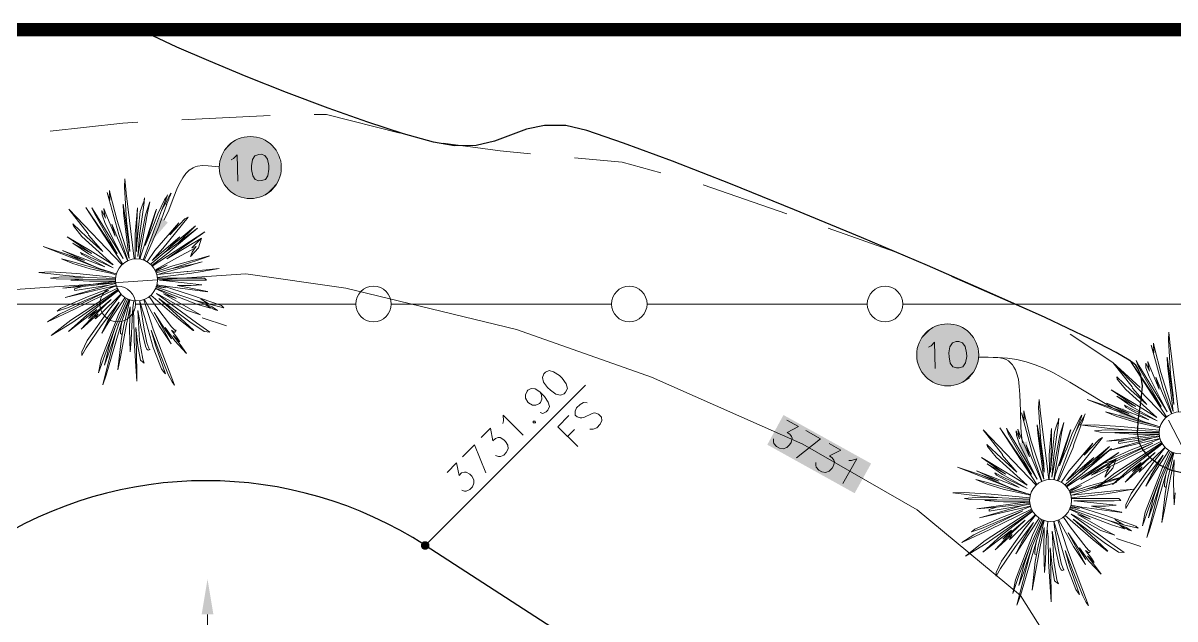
# Model space of a CAD drawing. Header units: millimetres. Extents: x -419 to 20046, y -14642 to 2638.
# Drawn here: x 8.009 to 11.274, y 21.83 to 23.519 of the extents above; entities that cross this region are included whole.
import ezdxf

# ---------------------------------------------------------------- set-up
doc = ezdxf.new("R2010")
doc.units = ezdxf.units.MM
for name, color, linetype in [('PDF11_----LN02', 7, 'Continuous'), ('PDF11_----TX00', 7, 'Continuous'), ('PDF11_24x36$-$Yucca$Valley$TB$CUP$----TB02', 7, 'Continuous'), ('PDF11_PRPN$PRPNCS', 7, 'Continuous'), ('PDF11_PRPN$PRPNFC', 7, 'Continuous')]:
    doc.layers.add(name, color=color, linetype=linetype)
for name, color, linetype, true_color in [('PDF11_0', 7, 'Continuous', 0xb3b3b3), ('PDF11_EXTO$--C3-Surface-EXTO', 7, 'Continuous', 0xb3b3b3), ('PDF11_EXTO$EXLSTR', 7, 'Continuous', 0xb3b3b3)]:
    doc.layers.add(name, color=color, linetype=linetype, true_color=true_color)

msp = doc.modelspace()

# ---------------------------------------------------------------- hatches: boundary and pattern name
at = {"layer": 'PDF11_----LN02', "true_color": 0xffffff, "transparency": 33554559}
for points in [[(10.1641, 22.4085), (10.1183, 22.3243), (10.4125, 22.2709)], [(10.4125, 22.2709), (10.1183, 22.3243), (10.3658, 22.1868)]]:
    msp.add_hatch(color=7, dxfattribs=at).paths.add_polyline_path(points)
at = {"layer": 'PDF11_----TX00', "transparency": 33554559}
msp.add_hatch(color=256, dxfattribs=at).paths.add_polyline_path([(8.5315, 21.9434), (8.5148, 21.8434), (8.5482, 21.8434)])
at = {"layer": 'PDF11_0', "true_color": 0xffffff, "transparency": 33554559}
for points in [[(8.6374, 23.196), (8.564, 23.1077), (8.6507, 23.1977)], [(8.6507, 23.1977), (8.564, 23.1077), (8.5665, 23.0885)], [(8.6374, 23.196), (8.5649, 23.1218), (8.564, 23.1077)], [(8.6182, 23.191), (8.5649, 23.1218), (8.6374, 23.196)], [(8.6182, 23.191), (8.5682, 23.1369), (8.5649, 23.1218)], [(8.6507, 23.1977), (8.5665, 23.0885), (8.674, 23.1944)], [(8.674, 23.1944), (8.5665, 23.0885), (8.5732, 23.0702)], [(8.6065, 23.1852), (8.5682, 23.1369), (8.6182, 23.191)], [(8.6065, 23.1852), (8.5749, 23.1519), (8.5682, 23.1369)], [(8.674, 23.1944), (8.5732, 23.0702), (8.694, 23.1869)], [(8.694, 23.1869), (8.5732, 23.0702), (8.5807, 23.0577)], [(8.5965, 23.1777), (8.5749, 23.1519), (8.6065, 23.1852)], [(8.694, 23.1869), (8.5807, 23.0577), (8.7132, 23.1727)], [(8.5965, 23.1777), (8.5857, 23.1677), (8.5749, 23.1519)], [(8.7132, 23.1727), (8.5807, 23.0577), (8.594, 23.0435)], [(8.7132, 23.1727), (8.594, 23.0435), (8.7249, 23.1585)], [(8.7249, 23.1585), (8.594, 23.0435), (8.6082, 23.0335)], [(8.7249, 23.1585), (8.6082, 23.0335), (8.7332, 23.1427)], [(8.7332, 23.1427), (8.6082, 23.0335), (8.6224, 23.026)], [(8.7332, 23.1427), (8.6224, 23.026), (8.7399, 23.111)], [(8.7399, 23.111), (8.6224, 23.026), (8.6415, 23.0218)], [(8.7399, 23.111), (8.6415, 23.0218), (8.7357, 23.0818)], [(8.7357, 23.0818), (8.6415, 23.0218), (8.6624, 23.0218)], [(8.7357, 23.0818), (8.6624, 23.0218), (8.7282, 23.066)], [(8.7282, 23.066), (8.6624, 23.0218), (8.6957, 23.0327)], [(8.7282, 23.066), (8.6957, 23.0327), (8.7124, 23.0452)], [(10.615, 22.6651), (10.5417, 22.5768), (10.6275, 22.6668)], [(10.6275, 22.6668), (10.5417, 22.5768), (10.5433, 22.5585)], [(10.615, 22.6651), (10.5425, 22.591), (10.5417, 22.5768)], [(10.5958, 22.6601), (10.5425, 22.591), (10.615, 22.6651)], [(10.6275, 22.6668), (10.5433, 22.5585), (10.6517, 22.6635)], [(10.6517, 22.6635), (10.5433, 22.5585), (10.5508, 22.5393)], [(10.6517, 22.6635), (10.5508, 22.5393), (10.6717, 22.656)], [(10.5958, 22.6601), (10.5458, 22.6068), (10.5425, 22.591)], [(10.5842, 22.6543), (10.5458, 22.6068), (10.5958, 22.6601)], [(10.5842, 22.6543), (10.5525, 22.6218), (10.5458, 22.6068)], [(10.6717, 22.656), (10.5508, 22.5393), (10.5583, 22.5268)], [(10.5742, 22.6468), (10.5525, 22.6218), (10.5842, 22.6543)], [(10.5742, 22.6468), (10.5633, 22.6368), (10.5525, 22.6218)], [(10.6717, 22.656), (10.5583, 22.5268), (10.6909, 22.6418)], [(10.6909, 22.6418), (10.5583, 22.5268), (10.5717, 22.5126)], [(10.6909, 22.6418), (10.5717, 22.5126), (10.7025, 22.6276)], [(10.7025, 22.6276), (10.5717, 22.5126), (10.585, 22.5026)], [(10.7025, 22.6276), (10.585, 22.5026), (10.7109, 22.6118)], [(10.7109, 22.6118), (10.585, 22.5026), (10.6, 22.496)], [(10.7109, 22.6118), (10.6, 22.496), (10.7175, 22.5801)], [(10.7175, 22.5801), (10.6, 22.496), (10.6192, 22.491)], [(10.7175, 22.5801), (10.6192, 22.491), (10.7134, 22.5518)], [(10.7134, 22.5518), (10.6192, 22.491), (10.6392, 22.491)], [(10.7134, 22.5518), (10.6392, 22.491), (10.7059, 22.5351)], [(10.7059, 22.5351), (10.6392, 22.491), (10.6725, 22.5018)], [(10.7059, 22.5351), (10.6725, 22.5018), (10.69, 22.5143)]]:
    msp.add_hatch(color=7, dxfattribs=at).paths.add_polyline_path(points)
at = {"layer": 'PDF11_0', "transparency": 33554559}
for points in [[(8.3657, 22.8927), (8.419, 22.9543), (8.3965, 22.9685)], [(11.1909, 22.3818), (11.1251, 22.4293), (11.1134, 22.4051)], [(10.8592, 22.2518), (10.855, 22.3335), (10.8292, 22.3276)], [(9.1391, 22.0476), (9.1366, 22.0418), (9.1482, 22.0384)], [(9.1482, 22.0384), (9.1366, 22.0418), (9.1366, 22.0351)], [(9.1482, 22.0384), (9.1449, 22.0509), (9.1391, 22.0476)], [(9.1482, 22.0384), (9.1516, 22.0509), (9.1449, 22.0509)], [(9.1574, 22.0476), (9.1516, 22.0509), (9.1482, 22.0384)], [(9.1482, 22.0384), (9.1607, 22.0418), (9.1574, 22.0476)], [(9.1482, 22.0384), (9.1607, 22.0351), (9.1607, 22.0418)], [(9.1482, 22.0384), (9.1366, 22.0351), (9.1391, 22.0301)], [(9.1391, 22.0301), (9.1449, 22.0268), (9.1482, 22.0384)], [(9.1482, 22.0384), (9.1449, 22.0268), (9.1516, 22.0268)], [(9.1482, 22.0384), (9.1516, 22.0268), (9.1574, 22.0301)], [(9.1574, 22.0301), (9.1607, 22.0351), (9.1482, 22.0384)]]:
    msp.add_hatch(color=7, dxfattribs=at).paths.add_polyline_path(points)

# ---------------------------------------------------------------- linework, layer by layer
at = {"layer": 'PDF11_----LN02', "lineweight": 18}
for points in [[(8.709, 23.2577), (8.459, 23.2452)], [(8.834, 23.2602), (8.869, 23.2602), (9.0774, 23.2069)], [(8.0856, 23.2127), (8.2915, 23.236), (8.334, 23.2385)], [(9.4466, 23.1485), (9.3607, 23.1569), (9.1991, 23.1785)], [(9.5716, 23.1377), (9.7066, 23.1252), (9.8166, 23.0952)], [(10.1733, 22.9785), (9.9366, 23.061)], [(10.2908, 22.9377), (10.4783, 22.8718), (10.5258, 22.8518)], [(11.6209, 20.2133), (11.5068, 20.3283), (11.3642, 20.4916), (11.2451, 20.7125), (11.1684, 21.0283), (11.1151, 21.31), (11.0009, 21.6342), (10.8359, 21.8968), (10.5433, 22.1393), (10.2192, 22.326), (9.7899, 22.516), (9.4074, 22.651), (8.9232, 22.7677), (8.6399, 22.8085), (7.959, 22.7627)], [(10.8692, 22.701), (10.64, 22.801)], [(10.9767, 22.6376), (11.0976, 22.5576), (11.1751, 22.4868)], [(10.1733, 22.3943), (10.2066, 22.376), (10.1741, 22.3593), (10.1825, 22.3543), (10.1866, 22.3476), (10.1883, 22.3426), (10.1858, 22.331), (10.1816, 22.3243), (10.1733, 22.316), (10.1633, 22.3126), (10.1525, 22.3143), (10.1441, 22.3193), (10.1366, 22.3276), (10.1358, 22.3326), (10.1358, 22.341)], [(11.2559, 22.3935), (11.3359, 22.2393), (11.3484, 22.1643)], [(10.2275, 22.3643), (10.2692, 22.341), (10.2008, 22.2876)], [(10.2933, 22.3276), (10.3267, 22.3093), (10.2942, 22.2926), (10.3025, 22.2876), (10.3067, 22.2809), (10.3083, 22.2759), (10.3058, 22.2643), (10.3017, 22.2576), (10.2933, 22.2493), (10.2833, 22.2459), (10.2725, 22.2476), (10.2642, 22.2526), (10.2567, 22.2609), (10.2558, 22.2659), (10.2558, 22.2743)], [(10.3492, 22.2793), (10.3567, 22.2793), (10.3717, 22.2843), (10.3325, 22.2143)]]:
    msp.add_lwpolyline(points, dxfattribs=at)
at = {"layer": 'PDF11_----TX00', "lineweight": 20}
for points in [[(9.4849, 22.5251), (9.4899, 22.5301), (9.4999, 22.5343), (9.5124, 22.531), (9.5291, 22.5201), (9.5366, 22.5126), (9.5483, 22.4968), (9.5516, 22.4835), (9.5466, 22.4735), (9.5424, 22.4685), (9.5324, 22.4643), (9.5191, 22.4676), (9.5033, 22.4785), (9.4949, 22.486), (9.4841, 22.5018), (9.4808, 22.5151)], [(9.4783, 22.4643), (9.4791, 22.4535), (9.4749, 22.4435), (9.4724, 22.441), (9.4624, 22.4368), (9.4524, 22.4368), (9.4416, 22.4426), (9.4391, 22.4451), (9.4333, 22.456), (9.4324, 22.466), (9.4374, 22.476), (9.4391, 22.4785), (9.4491, 22.4835), (9.4599, 22.4826), (9.4733, 22.4743)], [(9.4549, 22.391), (9.4599, 22.391), (9.4608, 22.386), (9.4549, 22.386)]]:
    msp.add_lwpolyline(points, close=True, dxfattribs=at)
for points in [[(9.4733, 22.4743), (9.4866, 22.461), (9.4974, 22.4451), (9.5008, 22.4326), (9.4966, 22.4226), (9.4916, 22.4176), (9.4816, 22.4126), (9.4741, 22.416)], [(9.6149, 22.3685), (9.6249, 22.3685), (9.6349, 22.3726), (9.6441, 22.3826), (9.6491, 22.3926), (9.6483, 22.4026), (9.6399, 22.411), (9.6324, 22.4135), (9.6274, 22.4143), (9.6199, 22.4118), (9.5999, 22.4026), (9.5924, 22.4001), (9.5874, 22.4001), (9.5791, 22.4035), (9.5741, 22.4085), (9.5733, 22.4193), (9.5774, 22.4293), (9.5874, 22.4385), (9.5974, 22.4435), (9.6074, 22.4426)], [(9.3682, 22.3843), (9.3707, 22.3918), (9.3699, 22.4076), (9.4266, 22.3518)], [(9.5816, 22.3193), (9.5249, 22.3751), (9.5558, 22.4068)], [(9.3074, 22.3443), (9.3332, 22.371), (9.3407, 22.3351), (9.3482, 22.3418), (9.3557, 22.3443), (9.3607, 22.3443), (9.3716, 22.3385), (9.3766, 22.3335), (9.3824, 22.3226), (9.3833, 22.3126), (9.3783, 22.3026), (9.3716, 22.2951), (9.3616, 22.2909), (9.3566, 22.2909), (9.3482, 22.2935)], [(9.5716, 22.3676), (9.5524, 22.3485)], [(9.2541, 22.2901), (9.2882, 22.3243), (9.3207, 22.2443)], [(9.2107, 22.2459), (9.2374, 22.2734), (9.2449, 22.2368), (9.2516, 22.2443), (9.2599, 22.2468), (9.2649, 22.2468), (9.2749, 22.2409), (9.2807, 22.2351), (9.2866, 22.2251), (9.2866, 22.2151), (9.2824, 22.2051), (9.2749, 22.1976), (9.2649, 22.1926), (9.2599, 22.1926), (9.2524, 22.1959)], [(8.5315, 21.6384), (8.5315, 21.8434)]]:
    msp.add_lwpolyline(points, dxfattribs=at)
at = {"layer": 'PDF11_0', "lineweight": 30}
msp.add_lwpolyline([(11.3101, 22.2409), (11.2642, 22.2509), (11.2309, 22.2668), (11.2084, 22.2834), (11.1942, 22.2968), (11.1809, 22.3135), (11.1726, 22.331), (11.1676, 22.3585), (11.1701, 22.3985), (11.1784, 22.4501), (11.1817, 22.491), (11.1767, 22.521), (11.1684, 22.5401), (11.1626, 22.5493), (11.1584, 22.5535), (11.1442, 22.5643), (11.1076, 22.586), (11.0325, 22.6243), (10.9059, 22.6851), (10.7492, 22.7552), (10.5725, 22.8327), (10.385, 22.9118), (10.1958, 22.9902), (10.0141, 23.0635), (9.8491, 23.1277), (9.7108, 23.1794), (9.6066, 23.2144), (9.5474, 23.2294), (9.4866, 23.2294), (9.4358, 23.2185), (9.3899, 23.2019), (9.3449, 23.1844), (9.2932, 23.1727), (9.2316, 23.171), (9.1716, 23.1819), (9.0874, 23.2052), (8.9857, 23.2385), (8.8732, 23.2785), (8.7557, 23.3227), (8.6407, 23.3677), (8.5348, 23.4119), (8.4448, 23.451), (8.3765, 23.4827), (8.344, 23.5002)], dxfattribs=at)
at = {"layer": 'PDF11_0', "color": 7, "lineweight": 20}
for points in [[(8.5982, 23.1319), (8.6049, 23.1352), (8.6157, 23.146), (8.6174, 23.071)], [(8.4073, 22.961), (8.4148, 22.9752), (8.4215, 22.9893), (8.434, 23.0218), (8.4465, 23.0535), (8.454, 23.0677), (8.4615, 23.081), (8.4698, 23.0927), (8.4798, 23.1027), (8.4907, 23.1093), (8.4965, 23.1118), (8.5032, 23.1135), (8.5173, 23.1152), (8.5332, 23.1143), (8.564, 23.1118)], [(10.575, 22.601), (10.5825, 22.6043), (10.5925, 22.6151), (10.5942, 22.5401)], [(10.7175, 22.5735), (10.7717, 22.5718), (10.7992, 22.5693), (10.8259, 22.566), (10.8525, 22.5593), (10.8775, 22.551), (10.9025, 22.541), (10.9275, 22.5293), (10.9517, 22.516), (10.9759, 22.5018), (11.0709, 22.4435), (11.0951, 22.4301), (11.1192, 22.4176)], [(10.7175, 22.5726), (10.7584, 22.5718), (10.7775, 22.571), (10.7867, 22.5685), (10.795, 22.566), (10.8017, 22.5618), (10.8075, 22.5568), (10.8134, 22.551), (10.8175, 22.5443), (10.8217, 22.5368), (10.825, 22.5285), (10.83, 22.5101), (10.8325, 22.4893), (10.8342, 22.4668), (10.8359, 22.4193), (10.8367, 22.3726), (10.8384, 22.3501), (10.8417, 22.3301)], [(9.6033, 22.4935), (9.1482, 22.0384)]]:
    msp.add_lwpolyline(points, dxfattribs=at)
for points in [[(8.6765, 23.1469), (8.6832, 23.1477), (8.694, 23.1444), (8.7015, 23.1335), (8.7057, 23.1152), (8.7057, 23.1052), (8.7024, 23.0868), (8.6957, 23.076), (8.6849, 23.0727), (8.6774, 23.0718), (8.6665, 23.076), (8.6599, 23.086), (8.6557, 23.1043), (8.6557, 23.1143), (8.659, 23.1327), (8.6657, 23.1435)], [(10.6534, 22.6168), (10.6609, 22.6168), (10.6717, 22.6135), (10.6792, 22.6026), (10.6825, 22.5851), (10.6834, 22.5743), (10.68, 22.556), (10.6725, 22.5451), (10.6617, 22.5418), (10.655, 22.5418), (10.6442, 22.5451), (10.6367, 22.5551), (10.6334, 22.5735), (10.6325, 22.5843), (10.6359, 22.6018), (10.6434, 22.6126)]]:
    msp.add_lwpolyline(points, close=True, dxfattribs=at)
at = {"layer": 'PDF11_0', "color": 7, "lineweight": 0, "true_color": 0xffffff}
for points in [[(8.7124, 23.0452), (8.6957, 23.0327)], [(10.69, 22.5143), (10.6725, 22.5018)]]:
    msp.add_lwpolyline(points, dxfattribs=at)
at = {"layer": 'PDF11_0', "color": 7, "lineweight": 20}
for centre in [(8.6528, 23.1098), (10.6296, 22.5789)]:
    msp.add_circle(centre, 0.0879, dxfattribs=at)
at = {"layer": 'PDF11_24x36$-$Yucca$Valley$TB$CUP$----TB02', "lineweight": 0, "const_width": 0.0375}
msp.add_lwpolyline([(35.4024, 0.4996), (35.4024, 23.5006), (0.9184, 23.5006), (0.9184, 0.4996)], close=True, dxfattribs=at)
at = {"layer": 'PDF11_EXTO$--C3-Surface-EXTO', "lineweight": 30}
msp.add_lwpolyline([(11.3101, 22.2409), (11.2642, 22.2509), (11.2309, 22.2668), (11.2084, 22.2834), (11.1942, 22.2968), (11.1809, 22.3135), (11.1726, 22.331), (11.1676, 22.3585), (11.1701, 22.3985), (11.1784, 22.4501), (11.1817, 22.491), (11.1767, 22.521), (11.1684, 22.5401), (11.1626, 22.5493), (11.1584, 22.5535), (11.1442, 22.5643), (11.1076, 22.586), (11.0325, 22.6243), (10.9059, 22.6851), (10.7492, 22.7552), (10.5725, 22.8327), (10.385, 22.9118), (10.1958, 22.9902), (10.0141, 23.0635), (9.8491, 23.1277), (9.7108, 23.1794), (9.6066, 23.2144), (9.5474, 23.2294), (9.4866, 23.2294), (9.4358, 23.2185), (9.3899, 23.2019), (9.3449, 23.1844), (9.2932, 23.1727), (9.2316, 23.171), (9.1716, 23.1819), (9.0874, 23.2052), (8.9857, 23.2385), (8.8732, 23.2785), (8.7557, 23.3227), (8.6407, 23.3677), (8.5348, 23.4119), (8.4448, 23.451), (8.3765, 23.4827), (8.344, 23.5002)], dxfattribs=at)
at = {"layer": 'PDF11_EXTO$EXLSTR', "lineweight": 18}
for points in [[(8.3057, 22.846), (8.3007, 22.8602), (8.2798, 22.9202), (8.2473, 23.0393), (8.2548, 23.0177), (8.254, 23.0452), (8.2565, 23.0318), (8.274, 22.9627), (8.3098, 22.8518), (8.2932, 22.9818), (8.2923, 23.006), (8.2965, 22.9802), (8.3115, 22.8718), (8.3098, 22.896), (8.3015, 22.9585), (8.2957, 23.0552), (8.2973, 23.0777), (8.3007, 23.0377), (8.324, 22.851)], [(8.3382, 22.8502), (8.3615, 22.9818), (8.3682, 23.0127), (8.3557, 22.976), (8.3373, 22.881), (8.334, 22.8577), (8.339, 22.9177), (8.3482, 22.9835), (8.3523, 23.011), (8.3523, 23.0118), (8.3532, 23.0243), (8.3507, 23.0118), (8.3507, 23.011), (8.349, 23.0085), (8.3407, 22.9852), (8.3315, 22.8943), (8.3298, 22.8718), (8.3315, 22.9535), (8.3332, 22.9952), (8.3265, 22.921), (8.3265, 22.851)], [(8.349, 22.8477), (8.3823, 22.9385), (8.384, 22.9427), (8.4015, 22.9885), (8.4132, 23.0185), (8.4157, 23.026), (8.4182, 23.0327), (8.414, 23.0252), (8.4098, 23.0185), (8.3907, 22.9785), (8.3732, 22.9343), (8.3548, 22.8893), (8.3582, 22.8993), (8.3865, 22.9918), (8.3848, 22.9885), (8.3432, 22.8627), (8.3398, 22.8502)], [(8.424, 23.0277), (8.4215, 23.0202), (8.4165, 23.0068), (8.4132, 23.006), (8.4165, 23.006), (8.3965, 22.9502), (8.3932, 22.9418), (8.3515, 22.8468)], [(8.4257, 23.0327), (8.4223, 23.0268), (8.4182, 23.0193), (8.4015, 22.9885)], [(8.4265, 23.0327), (8.424, 23.0277), (8.4265, 23.0327), (8.4282, 23.0368), (8.4223, 23.0268)], [(8.4265, 23.0352), (8.4282, 23.0368), (8.4273, 23.0352)], [(8.289, 22.8352), (8.1382, 22.9918), (8.1932, 22.9218), (8.194, 22.9185), (8.2348, 22.8718), (8.189, 22.9127), (8.1498, 22.9502), (8.1515, 22.9443), (8.1748, 22.9143), (8.264, 22.8343), (8.199, 22.8743), (8.134, 22.9135), (8.2023, 22.866), (8.1773, 22.8802), (8.1498, 22.8952), (8.194, 22.8652), (8.264, 22.8252), (8.1973, 22.8568), (8.1715, 22.8693), (8.1765, 22.8635), (8.2407, 22.8285), (8.1206, 22.8752), (8.1832, 22.846), (8.134, 22.8635)], [(8.2907, 22.8368), (8.1865, 22.9968), (8.2757, 22.866), (8.2107, 22.9793), (8.204, 22.996), (8.2123, 22.9827), (8.2923, 22.8518), (8.274, 22.886), (8.2415, 22.951), (8.2332, 22.976), (8.2323, 22.9885), (8.2423, 22.966), (8.239, 22.9777), (8.2373, 22.9935), (8.2432, 22.9785), (8.2698, 22.9152), (8.2598, 22.9493), (8.2765, 22.9102), (8.3048, 22.846)], [(8.3607, 22.8427), (8.3823, 22.8752), (8.4498, 22.9535), (8.4248, 22.9193), (8.4673, 22.9643), (8.4765, 22.9693), (8.4048, 22.8802), (8.3748, 22.8468), (8.4532, 22.9135), (8.4215, 22.881), (8.4973, 22.9443), (8.4473, 22.8952), (8.5032, 22.9385), (8.419, 22.8668), (8.374, 22.8318)], [(8.3748, 22.8302), (8.524, 22.9277), (8.4157, 22.851), (8.5148, 22.9093), (8.4873, 22.8827), (8.499, 22.886), (8.4957, 22.881)], [(8.3823, 22.8193), (8.4448, 22.8535), (8.4957, 22.881), (8.4882, 22.8702), (8.4832, 22.8577), (8.5057, 22.8827), (8.5148, 22.9093)], [(8.4473, 22.8952), (8.4082, 22.8685)], [(8.224, 22.8235), (8.0656, 22.886), (8.134, 22.8635), (8.224, 22.8235), (8.2632, 22.811), (8.2723, 22.8085)], [(8.4215, 22.881), (8.4182, 22.8768), (8.4082, 22.8685), (8.374, 22.8385), (8.3698, 22.8352)], [(8.384, 22.8143), (8.4332, 22.831), (8.4882, 22.846), (8.5007, 22.8493), (8.5357, 22.8593), (8.5357, 22.8585), (8.4982, 22.8452), (8.4857, 22.8418), (8.4315, 22.8235), (8.4823, 22.8343), (8.4907, 22.836), (8.5165, 22.8427), (8.4898, 22.8352), (8.4815, 22.8327), (8.434, 22.8193), (8.3898, 22.8068), (8.474, 22.8152), (8.474, 22.8143), (8.4748, 22.8152), (8.5173, 22.8193), (8.5273, 22.8202), (8.5457, 22.8218), (8.5649, 22.8235), (8.5257, 22.8168), (8.5165, 22.8152), (8.4873, 22.8102), (8.389, 22.7985)], [(8.2715, 22.806), (8.2565, 22.8102), (8.2073, 22.821), (8.199, 22.8227), (8.1498, 22.8377), (8.1173, 22.851), (8.1465, 22.8435), (8.2157, 22.8235), (8.2632, 22.811)], [(8.3823, 22.8185), (8.4173, 22.8335), (8.384, 22.816)], [(8.2698, 22.7952), (8.1932, 22.7985), (8.1298, 22.8035), (8.0531, 22.8127), (8.0856, 22.8143), (8.1607, 22.8093), (8.2707, 22.7985)], [(8.2698, 22.7927), (8.1782, 22.7935), (8.1023, 22.7943), (8.0865, 22.7968), (8.1173, 22.8002), (8.1932, 22.7985)], [(8.2698, 22.7877), (8.1965, 22.7877), (8.144, 22.791), (8.1782, 22.7935)], [(8.389, 22.7968), (8.5098, 22.7968), (8.514, 22.7968), (8.5232, 22.7968), (8.5282, 22.791), (8.5098, 22.7902), (8.5073, 22.7902), (8.3957, 22.7902), (8.4148, 22.7885), (8.5157, 22.7777), (8.4848, 22.7752), (8.4465, 22.7752), (8.5315, 22.7585), (8.5315, 22.7577), (8.419, 22.7727), (8.4015, 22.7752), (8.4857, 22.7485), (8.5715, 22.7185), (8.5782, 22.7127), (8.5365, 22.7227), (8.5123, 22.7377), (8.5315, 22.7243), (8.5265, 22.7252), (8.4948, 22.7343), (8.5449, 22.7152), (8.5599, 22.7051), (8.5507, 22.7076), (8.5265, 22.721), (8.5398, 22.711), (8.5032, 22.7218), (8.384, 22.7677)], [(8.3857, 22.8118), (8.4207, 22.821), (8.4315, 22.8235)], [(8.3898, 22.8068), (8.3873, 22.806)], [(8.2748, 22.7668), (8.1548, 22.7085), (8.0781, 22.6726), (8.1115, 22.6943), (8.2515, 22.7618), (8.1348, 22.7118), (8.1056, 22.7026), (8.1148, 22.7102), (8.1915, 22.7435), (8.2723, 22.7743)], [(8.2782, 22.761), (8.1465, 22.6693), (8.0881, 22.6335), (8.144, 22.6776), (8.2765, 22.7635)], [(8.2707, 22.7827), (8.1773, 22.7727), (8.1215, 22.7677), (8.2432, 22.7843), (8.2698, 22.7868)], [(8.2723, 22.7752), (8.1282, 22.7418), (8.2515, 22.7768)], [(8.2857, 22.751), (8.2273, 22.6935), (8.2165, 22.6835), (8.2132, 22.681), (8.2165, 22.6876), (8.2215, 22.6951), (8.1732, 22.6518), (8.1998, 22.6801), (8.2582, 22.736), (8.194, 22.6818), (8.2182, 22.7076), (8.1373, 22.6451), (8.1898, 22.6918), (8.2682, 22.7527), (8.2782, 22.7602)], [(8.2707, 22.781), (8.2515, 22.7768), (8.1557, 22.761), (8.1548, 22.766), (8.1773, 22.7727)], [(8.384, 22.7668), (8.4423, 22.7385), (8.4065, 22.7518), (8.4848, 22.7076), (8.5115, 22.6926), (8.4723, 22.706), (8.394, 22.7493), (8.3873, 22.7527), (8.5007, 22.6701), (8.5382, 22.6435), (8.5223, 22.6451), (8.4815, 22.6726), (8.3932, 22.7385), (8.4423, 22.6943), (8.4923, 22.6476), (8.4907, 22.6476), (8.4498, 22.6801), (8.3707, 22.7485)], [(8.3873, 22.776), (8.4123, 22.7685), (8.3848, 22.7727)], [(8.3857, 22.771), (8.4065, 22.7643), (8.4948, 22.7343)], [(8.3873, 22.7777), (8.4015, 22.7752)], [(8.2973, 22.741), (8.2498, 22.6693), (8.2315, 22.6401), (8.2473, 22.6718), (8.2807, 22.7285), (8.2298, 22.661), (8.1873, 22.5985), (8.1748, 22.5768), (8.1748, 22.5876), (8.1907, 22.6193), (8.254, 22.7085), (8.2865, 22.7502)], [(8.3115, 22.7343), (8.294, 22.6618), (8.2898, 22.6368), (8.2848, 22.6393), (8.2857, 22.6576), (8.2898, 22.6768), (8.274, 22.6251), (8.244, 22.5218), (8.2348, 22.4943), (8.2707, 22.6385), (8.279, 22.6643), (8.254, 22.5893), (8.239, 22.5501), (8.254, 22.6076), (8.2707, 22.6593), (8.2407, 22.5785), (8.2223, 22.5276), (8.2298, 22.5668), (8.279, 22.6935), (8.3007, 22.7393)], [(8.2707, 22.6593), (8.3048, 22.7368)], [(8.3507, 22.7352), (8.3773, 22.6518), (8.4382, 22.4935), (8.4315, 22.5026), (8.4207, 22.521), (8.3915, 22.5951), (8.3715, 22.6493), (8.384, 22.606), (8.4123, 22.5251), (8.4082, 22.5293), (8.4007, 22.5393), (8.3773, 22.6001), (8.354, 22.6851), (8.339, 22.7327), (8.3415, 22.716), (8.3515, 22.6518), (8.359, 22.6135), (8.3648, 22.5976), (8.3673, 22.5943), (8.369, 22.5943), (8.3632, 22.5926), (8.3598, 22.5951), (8.3557, 22.6035), (8.3423, 22.6585), (8.334, 22.7043), (8.339, 22.6193), (8.3482, 22.5668), (8.3515, 22.5551), (8.3415, 22.5635), (8.334, 22.6043), (8.3282, 22.6568), (8.329, 22.631), (8.3315, 22.5285), (8.3315, 22.5043), (8.3232, 22.6185), (8.3223, 22.6876), (8.3198, 22.7118), (8.3182, 22.6793), (8.3148, 22.621), (8.3123, 22.5876), (8.3107, 22.6526), (8.3123, 22.7152), (8.3007, 22.661), (8.2848, 22.5726), (8.2773, 22.5368), (8.2865, 22.6185), (8.2898, 22.6368)], [(8.2782, 22.6635), (8.3082, 22.7352)], [(8.2898, 22.6768), (8.309, 22.7352)], [(8.3223, 22.7318), (8.3198, 22.7118)], [(8.3657, 22.7443), (8.3848, 22.7168), (8.4298, 22.6585), (8.439, 22.6493), (8.4423, 22.6485), (8.4415, 22.6468), (8.439, 22.6435), (8.4365, 22.6435), (8.429, 22.6493), (8.4457, 22.6276), (8.4532, 22.616), (8.434, 22.6343), (8.454, 22.6085), (8.4723, 22.5826), (8.439, 22.6185), (8.4115, 22.6568), (8.4298, 22.6243), (8.4107, 22.6518), (8.3798, 22.6993), (8.3998, 22.6635), (8.4282, 22.6101), (8.3948, 22.661), (8.3532, 22.736)], [(8.5849, 22.661), (8.5165, 22.6835)], [(11.2651, 22.4126), (11.2601, 22.4268), (11.2392, 22.4868), (11.2067, 22.606), (11.2142, 22.5843), (11.2134, 22.6118), (11.2159, 22.5985), (11.2334, 22.5293), (11.2692, 22.4185), (11.2526, 22.5485), (11.2517, 22.5726), (11.2559, 22.546), (11.2709, 22.4385), (11.2692, 22.4626), (11.2609, 22.5251), (11.2551, 22.6218), (11.2567, 22.6435), (11.2601, 22.6043), (11.2834, 22.4176)], [(11.2501, 22.4035), (11.1459, 22.5635), (11.2351, 22.4326), (11.1701, 22.5451), (11.1634, 22.5626), (11.1717, 22.5485), (11.2517, 22.4176), (11.2334, 22.4518), (11.2009, 22.5176), (11.1917, 22.5426), (11.1909, 22.5551), (11.2017, 22.5326), (11.1984, 22.5443), (11.1967, 22.5601), (11.2026, 22.5451), (11.2292, 22.4818), (11.2192, 22.516), (11.2359, 22.4768), (11.2642, 22.4118)], [(11.2484, 22.4018), (11.0976, 22.5576), (11.1526, 22.4885), (11.1534, 22.4843), (11.1942, 22.4385), (11.1484, 22.4793), (11.1092, 22.5168), (11.1101, 22.5101), (11.1342, 22.481), (11.2226, 22.401), (11.1584, 22.441), (11.0934, 22.4801), (11.1617, 22.4326), (11.1367, 22.446), (11.1092, 22.4618), (11.1526, 22.4318), (11.2234, 22.3918), (11.1567, 22.4235), (11.1309, 22.436), (11.1359, 22.4301), (11.2001, 22.3951), (11.0801, 22.4418), (11.1426, 22.4126), (11.0934, 22.4301)], [(10.8967, 22.2209), (10.8917, 22.2351), (10.8709, 22.2951), (10.8392, 22.4143), (10.8467, 22.3926), (10.845, 22.4201), (10.8484, 22.4068), (10.865, 22.3376), (10.9017, 22.2268), (10.885, 22.3568), (10.8834, 22.381), (10.8875, 22.3551), (10.9034, 22.2468), (10.9017, 22.2709), (10.8934, 22.3335), (10.8867, 22.4301), (10.8892, 22.4526), (10.8925, 22.4126), (10.9159, 22.2259)], [(11.1834, 22.3901), (11.025, 22.4526), (11.0934, 22.4301), (11.1834, 22.3901), (11.2226, 22.3776), (11.2317, 22.3751)], [(10.9409, 22.2226), (10.9742, 22.3135), (10.9759, 22.3176), (10.9934, 22.3635), (11.005, 22.3935), (11.0075, 22.401), (11.01, 22.4076), (11.005, 22.4001), (11.0009, 22.3935), (10.9817, 22.3535), (10.965, 22.3093), (10.9642, 22.3093), (10.9467, 22.2643), (10.9492, 22.2743), (10.9784, 22.3668), (10.9767, 22.3635), (10.9342, 22.2376), (10.9317, 22.2251)], [(11.0159, 22.4026), (11.0175, 22.4076), (11.0192, 22.4118), (11.0142, 22.4018), (11.0175, 22.4076), (11.0134, 22.3951), (11.0084, 22.3818), (11.005, 22.381), (11.0084, 22.381), (10.9875, 22.3251), (10.985, 22.3168), (10.9434, 22.2218)], [(10.9934, 22.3635), (11.01, 22.3943), (11.0142, 22.4018)], [(11.2309, 22.3726), (11.2159, 22.376), (11.1667, 22.3876), (11.1584, 22.3893), (11.1092, 22.4043), (11.0767, 22.4176), (11.1059, 22.4101), (11.1751, 22.3901), (11.2226, 22.3776)], [(10.8825, 22.2118), (10.7775, 22.3718), (10.8675, 22.2409), (10.8017, 22.3543), (10.7959, 22.371), (10.8042, 22.3576), (10.8834, 22.2268), (10.8659, 22.2609), (10.8334, 22.326), (10.8242, 22.351), (10.8234, 22.3635), (10.8334, 22.341), (10.8309, 22.3526), (10.8284, 22.3685), (10.8342, 22.3535), (10.8617, 22.2901), (10.8517, 22.3243), (10.8684, 22.2851), (10.8959, 22.2209)], [(10.9175, 22.2259), (10.9184, 22.2543), (10.9175, 22.296), (10.9242, 22.3701), (10.9234, 22.3285), (10.9209, 22.2468), (10.9225, 22.2693), (10.9325, 22.3601), (10.94, 22.3835), (10.9417, 22.386), (10.9417, 22.3868), (10.945, 22.3993), (10.9434, 22.3868), (10.9434, 22.386), (10.94, 22.3585), (10.9309, 22.2926), (10.925, 22.2326), (10.9292, 22.2559), (10.9475, 22.351), (10.9592, 22.3876), (10.9525, 22.3568), (10.93, 22.2251)], [(11.2292, 22.3618), (11.1517, 22.3651), (11.0892, 22.3701), (11.0117, 22.3793), (11.0451, 22.381), (11.1201, 22.376), (11.2292, 22.3651)], [(10.88, 22.2101), (10.73, 22.3668), (10.785, 22.2968), (10.785, 22.2935), (10.8259, 22.2468), (10.7809, 22.2876), (10.7409, 22.3251), (10.7425, 22.3193), (10.7667, 22.2893), (10.855, 22.2093), (10.79, 22.2493), (10.7259, 22.2884), (10.7934, 22.2409), (10.7692, 22.2551), (10.7417, 22.2701), (10.785, 22.2401), (10.855, 22.2001), (10.7884, 22.2318), (10.7634, 22.2443), (10.7675, 22.2384), (10.8325, 22.2034), (10.7117, 22.2501), (10.775, 22.2209), (10.7259, 22.2384)], [(10.9517, 22.2176), (10.9742, 22.2501), (11.0409, 22.3285), (11.0167, 22.2943), (11.0592, 22.3393), (11.0684, 22.3443), (10.9967, 22.2551), (10.9667, 22.2218), (11.0442, 22.2884), (11.0125, 22.2559), (11.0884, 22.3193), (11.0384, 22.2701), (11.0942, 22.3135), (11.0109, 22.2418), (10.965, 22.2068)], [(11.2342, 22.3335), (11.1142, 22.2743), (11.0375, 22.2384), (11.0709, 22.2609), (11.2109, 22.3285), (11.0942, 22.2784), (11.0651, 22.2693), (11.0742, 22.2759), (11.1501, 22.3101), (11.2317, 22.341)], [(11.2292, 22.3593), (11.1376, 22.3593), (11.0617, 22.3601), (11.0459, 22.3635), (11.0767, 22.3668), (11.1517, 22.3651)], [(11.2301, 22.3493), (11.1367, 22.3385), (11.0809, 22.3343), (11.2026, 22.351), (11.2292, 22.3535)], [(11.2309, 22.3418), (11.0876, 22.3076), (11.2109, 22.3435)], [(11.2292, 22.3543), (11.1559, 22.3543), (11.1034, 22.3576), (11.1376, 22.3593)], [(11.2301, 22.3476), (11.2109, 22.3435), (11.1151, 22.3276), (11.1142, 22.3326), (11.1367, 22.3385)], [(10.9659, 22.2051), (11.1151, 22.3026), (11.0067, 22.2259), (11.1067, 22.2843), (11.0792, 22.2576), (11.0901, 22.2609), (11.0867, 22.2559)], [(11.2376, 22.3276), (11.1059, 22.2359), (11.0476, 22.2001), (11.1034, 22.2434), (11.2359, 22.3301)], [(11.2451, 22.3168), (11.1867, 22.2601), (11.1759, 22.2501), (11.1726, 22.2468), (11.1751, 22.2543), (11.1809, 22.2618), (11.1326, 22.2184), (11.1584, 22.2468), (11.2176, 22.3026), (11.1534, 22.2484), (11.1776, 22.2743), (11.0967, 22.2118), (11.1492, 22.2584), (11.2276, 22.3185), (11.2376, 22.3268)], [(11.2567, 22.3076), (11.2092, 22.2351), (11.1909, 22.2068), (11.2067, 22.2384), (11.2401, 22.2951), (11.1892, 22.2276), (11.1467, 22.1651), (11.1342, 22.1434), (11.1342, 22.1543), (11.1501, 22.1859), (11.2134, 22.2751), (11.2459, 22.3168)], [(11.2709, 22.301), (11.2534, 22.2284), (11.2492, 22.2034), (11.2442, 22.2059), (11.2451, 22.2243), (11.2492, 22.2434), (11.2334, 22.1918), (11.2034, 22.0884), (11.1942, 22.0609), (11.2301, 22.2043), (11.2376, 22.2309), (11.2134, 22.1559), (11.1984, 22.1168), (11.2134, 22.1743), (11.2301, 22.2251), (11.2001, 22.1451), (11.1817, 22.0943), (11.1892, 22.1334), (11.2384, 22.2601), (11.2601, 22.306)], [(11.2301, 22.2251), (11.2642, 22.3035)], [(11.2376, 22.2301), (11.2676, 22.3018)], [(11.2492, 22.2434), (11.2684, 22.3018)], [(10.9734, 22.1943), (11.0359, 22.2284), (11.0867, 22.2559), (11.0801, 22.2451), (11.0751, 22.2326), (11.0976, 22.2576), (11.1067, 22.2843)], [(11.0384, 22.2701), (11, 22.2434)], [(11.2742, 22.1876), (11.2717, 22.1543), (11.2701, 22.2193), (11.2717, 22.2818), (11.2601, 22.2268), (11.2442, 22.1393), (11.2367, 22.1034), (11.2459, 22.1851), (11.2492, 22.2034)], [(10.8159, 22.1984), (10.6575, 22.2609), (10.7259, 22.2384), (10.8159, 22.1984), (10.8542, 22.1859), (10.8642, 22.1834)], [(10.9617, 22.2101), (10.965, 22.2134), (11, 22.2434), (11.0092, 22.2518), (11.0125, 22.2559)], [(10.8634, 22.1809), (10.8475, 22.1851), (10.7992, 22.1959), (10.79, 22.1976), (10.7417, 22.2126), (10.7092, 22.2259), (10.7384, 22.2184), (10.8075, 22.1984), (10.8542, 22.1859)], [(10.9742, 22.1934), (11.0092, 22.2084), (10.975, 22.1909)], [(10.9759, 22.1893), (11.025, 22.2059), (11.0801, 22.2209), (11.0917, 22.2243), (11.1276, 22.2343), (11.1267, 22.2334), (11.0892, 22.2201), (11.0776, 22.2168), (11.0225, 22.1984), (11.0734, 22.2093), (11.0826, 22.2109), (11.1084, 22.2176), (11.0817, 22.2101), (11.0726, 22.2076), (11.0259, 22.1943), (10.9809, 22.1818), (11.0659, 22.1901), (11.1092, 22.1943), (11.1184, 22.1951), (11.1367, 22.1968), (11.1559, 22.1984), (11.1167, 22.1918), (11.1076, 22.1901), (11.0784, 22.1851), (10.98, 22.1734)], [(10.8617, 22.1701), (10.7842, 22.1734), (10.7217, 22.1784), (10.6442, 22.1876), (10.6767, 22.1893), (10.7525, 22.1843), (10.8617, 22.1734)], [(10.8617, 22.1676), (10.7692, 22.1684), (10.6942, 22.1693), (10.6775, 22.1718), (10.7092, 22.1751), (10.7842, 22.1734)], [(10.98, 22.1718), (11.1009, 22.1718), (11.1059, 22.1718), (11.1151, 22.1718), (11.1201, 22.1659), (11.1017, 22.1651), (11.0992, 22.1651), (10.9867, 22.1651), (11.0067, 22.1634), (11.1076, 22.1526), (11.0767, 22.1501), (11.0375, 22.1501), (11.1226, 22.1334), (11.1234, 22.1326), (11.01, 22.1476), (10.9934, 22.1501), (11.0776, 22.1234), (11.1626, 22.0934), (11.1692, 22.0876), (11.1284, 22.0976), (11.1034, 22.1126), (11.1234, 22.0993), (11.1184, 22.1001), (11.0859, 22.1093), (11.1359, 22.0901), (11.1509, 22.0801), (11.1426, 22.0826), (11.1176, 22.0959), (11.1309, 22.0859), (11.0942, 22.0968), (10.9759, 22.1426)], [(10.9767, 22.1868), (11.0117, 22.1959), (11.0225, 22.1984)], [(10.9809, 22.1818), (10.9784, 22.1809)], [(10.8667, 22.1418), (10.7467, 22.0834), (10.67, 22.0476), (10.7034, 22.0693), (10.8425, 22.1368), (10.7259, 22.0868), (10.6975, 22.0776), (10.7067, 22.0851), (10.7825, 22.1184), (10.8642, 22.1493)], [(10.8617, 22.1576), (10.7684, 22.1476), (10.7125, 22.1426), (10.835, 22.1593), (10.8617, 22.1618)], [(10.8634, 22.1501), (10.72, 22.1168), (10.8425, 22.1518)], [(10.8617, 22.1626), (10.7875, 22.1626), (10.735, 22.1659), (10.7692, 22.1684)], [(10.8625, 22.1559), (10.8425, 22.1518), (10.7467, 22.1359), (10.7467, 22.1409), (10.7684, 22.1476)], [(10.975, 22.1418), (11.0342, 22.1134), (10.9984, 22.1268), (11.0759, 22.0826), (11.1034, 22.0676), (11.0634, 22.0809), (10.9859, 22.1243), (10.9792, 22.1276), (11.0917, 22.0451), (11.1301, 22.0184), (11.1142, 22.0201), (11.0734, 22.0476), (10.985, 22.1134), (11.0342, 22.0693), (11.0834, 22.0226), (11.0817, 22.0226), (11.0417, 22.0551), (10.9625, 22.1234)], [(10.9784, 22.1509), (11.0034, 22.1434), (10.9767, 22.1476)], [(10.9767, 22.1459), (10.9975, 22.1393), (11.0859, 22.1093)], [(10.9792, 22.1526), (10.9934, 22.1501)], [(10.87, 22.1359), (10.7384, 22.0443), (10.68, 22.0084), (10.7359, 22.0526), (10.8684, 22.1384)], [(10.8775, 22.1259), (10.8184, 22.0684), (10.8084, 22.0584), (10.805, 22.0559), (10.8075, 22.0626), (10.8125, 22.0701), (10.7642, 22.0268), (10.7909, 22.0551), (10.8492, 22.1109), (10.7859, 22.0568), (10.81, 22.0826), (10.7292, 22.0201), (10.7809, 22.0668), (10.86, 22.1276), (10.87, 22.1351)], [(10.8892, 22.1159), (10.8417, 22.0443), (10.8225, 22.0151), (10.8384, 22.0468), (10.8725, 22.1034), (10.8217, 22.0359), (10.7792, 21.9734), (10.7667, 21.9518), (10.7667, 21.9626), (10.7817, 21.9943), (10.845, 22.0834), (10.8784, 22.1251)], [(10.9034, 22.1093), (10.8859, 22.0368), (10.8809, 22.0118), (10.8767, 22.0143), (10.8775, 22.0326), (10.8817, 22.0518), (10.8659, 22.0001), (10.8359, 21.8968), (10.8259, 21.8692), (10.8625, 22.0134), (10.87, 22.0393), (10.845, 21.9643), (10.8309, 21.9251), (10.8459, 21.9826), (10.8625, 22.0343), (10.8317, 21.9534), (10.8142, 21.9026), (10.8217, 21.9418), (10.87, 22.0684), (10.8925, 22.1143)], [(10.8625, 22.0343), (10.8967, 22.1118)], [(10.93, 22.1076), (10.9325, 22.0909), (10.9434, 22.0268), (10.9509, 21.9884), (10.9567, 21.9726), (10.9584, 21.9693), (10.96, 21.9693), (10.9542, 21.9676), (10.9517, 21.9701), (10.9467, 21.9784), (10.9342, 22.0334), (10.9259, 22.0793), (10.9309, 21.9943), (10.9392, 21.9418), (10.9434, 21.9301), (10.9325, 21.9384), (10.9259, 21.9793), (10.92, 22.0318), (10.9209, 22.0059), (10.9225, 21.9034), (10.9225, 21.8793), (10.915, 21.9934), (10.9142, 22.0626), (10.9117, 22.0868), (10.9092, 22.0543), (10.9067, 21.9959), (10.9042, 21.9626), (10.9025, 22.0276), (10.9034, 22.0901), (10.8917, 22.0359), (10.8759, 21.9476), (10.8692, 21.9118), (10.8775, 21.9934), (10.8809, 22.0118)], [(10.87, 22.0384), (10.9, 22.1101)], [(10.8817, 22.0518), (10.9009, 22.1101)], [(10.9134, 22.1068), (10.9117, 22.0868)], [(10.9417, 22.1101), (10.9692, 22.0268), (11.0292, 21.8684), (11.0225, 21.8776), (11.0125, 21.8959), (10.9834, 21.9701), (10.9625, 22.0243), (10.975, 21.9809), (11.0034, 21.9001), (10.9992, 21.9043), (10.9925, 21.9143), (10.9692, 21.9751), (10.945, 22.0601), (10.9309, 22.1076)], [(10.9575, 22.1193), (10.9767, 22.0918), (11.0217, 22.0334), (11.03, 22.0243), (11.0334, 22.0234), (11.0334, 22.0218), (11.0309, 22.0184), (11.0284, 22.0184), (11.02, 22.0243), (11.0375, 22.0026), (11.0451, 21.9909), (11.0259, 22.0093), (11.0642, 21.9576), (11.0309, 21.9934), (11.0034, 22.0318), (11.0209, 21.9993), (10.9709, 22.0743), (10.9909, 22.0384), (11.02, 21.9851), (10.9859, 22.0359), (10.9442, 22.1109)], [(11.1767, 22.0359), (11.1084, 22.0584)]]:
    msp.add_lwpolyline(points, dxfattribs=at)
for points in [[(8.5457, 22.821), (8.5457, 22.8218)], [(11.0184, 22.4101), (11.0192, 22.4118)], [(11.0659, 22.1893), (11.0659, 22.1901)], [(11.1367, 22.1959), (11.1367, 22.1968)]]:
    msp.add_lwpolyline(points, close=True, dxfattribs=at)
for centre in [(8.3302, 22.7914), (11.2888, 22.358), (10.9213, 22.1664)]:
    msp.add_circle(centre, 0.0596, dxfattribs=at)
at = {"layer": 'PDF11_PRPN$PRPNCS', "lineweight": 30}
msp.add_lwpolyline([(9.1491, 22.0389, 0.29525), (7.9048, 22.0384), (6.7914, 21.3192)], format="xyb", dxfattribs=at)
msp.add_lwpolyline([(10.2608, 21.3192), (9.1482, 22.0384)], dxfattribs=at)
at = {"layer": 'PDF11_PRPN$PRPNFC', "lineweight": 20}
for points in [[(8.2265, 22.7227), (7.6014, 22.7227)], [(8.9515, 22.7227), (8.3265, 22.7227)], [(9.6766, 22.7227), (9.0516, 22.7227)], [(10.4017, 22.7227), (9.7766, 22.7227)], [(10.5017, 22.7227), (11.3267, 22.7227), (11.3267, 22.0601)]]:
    msp.add_lwpolyline(points, dxfattribs=at)
for centre in [(8.2769, 22.7231), (9.002, 22.7231), (9.727, 22.7231), (10.4521, 22.7231)]:
    msp.add_circle(centre, 0.0504, dxfattribs=at)

doc.saveas('drawing.dxf')
